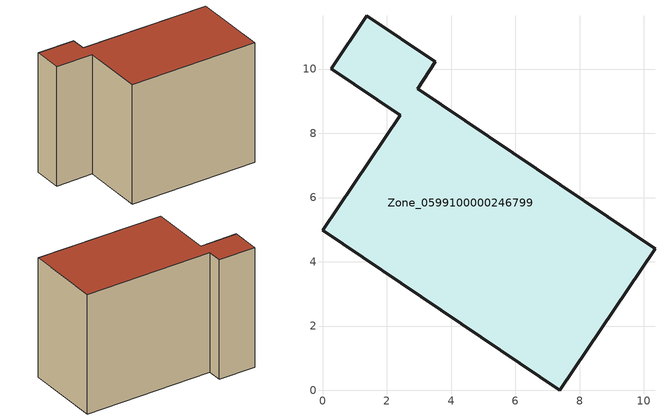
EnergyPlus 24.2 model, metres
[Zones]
Zone_0599100000246799
 floor ground (C_G): 2.42,8.56 0.27,10.01 1.38,11.66 3.51,10.22 2.96,9.38 10.35,4.4 7.38,0 0,4.98 z0.97
 wall outside (C_F): 3.51,10.22 1.38,11.66 0.27,10.01 2.42,8.56 0,4.98 7.38,0 10.35,4.4 2.96,9.38 3.51,10.22 z0.97:9.3
 roof outside (C_R): 0,4.98 7.38,0 10.35,4.4 2.96,9.38 3.51,10.22 1.38,11.66 0.27,10.01 2.42,8.56 z9.3
[BUILDING]
Pand.0599100000246799: North Axis=0; Terrain=City; Loads Convergence Tolerance Value=0.04; Temperature Convergence Tolerance Value=0.4; Solar Distribution=FullExterior; Maximum Number of Warmup Days=25; Minimum Number of Warmup Days=1
[Site:Location]
Rotterdam.The.Hague.AP_ZH_NLD Design_Conditions: Latitude=51.96; Longitude=4.45; Time Zone=1; Elevation=-4.5
[SITE:GROUNDTEMPERATURE:BUILDINGSURFACE]
18, 18, 18, 18, 18, 18, 18, 18, 18, 18, 18, 18
[MATERIAL] Thermal Absorptance=0.9; Solar Absorptance=0.7; Visible Absorptance=0.7
Name | Roughness | Thickness | Conductivity | Density | Specific Heat
G.TI.1975-1991 | MediumSmooth | 0.15 | 0.288461 | 540 | 1210
F.TI.1975-1991 | Rough | 0.3 | 0.230769 | 1920 | 840
R.TI.1975-1991 | MediumRough | 0.2 | 0.153846 | 1500 | 1000
[CONSTRUCTION]
C_G: G.TI.1975-1991
C_F: F.TI.1975-1991
C_R: R.TI.1975-1991
[ZONE]
Zone_0599100000246799: Type=1; Multiplier=1; Ceiling Height=Autocalculate; Volume=Autocalculate; Floor Area=autocalculate; Part of Total Floor Area=Yes
[ZONEINFILTRATION:DESIGNFLOWRATE]
Infil_Zone_0599100000246799: Zone or ZoneList or Space or SpaceList=Zone_0599100000246799; Schedule=AlwaysOn; Design Flow Rate Calculation Method=Flow/Area; Flow Rate per Floor Area=0.003; Constant Term Coefficient=1; Temperature Term Coefficient=0; Velocity Term Coefficient=0; Velocity Squared Term Coefficient=0
[HVACTEMPLATE:ZONE:IDEALLOADSAIRSYSTEM]
Zone_0599100000246799: Maximum Heating Supply Air Temperature=50; Minimum Cooling Supply Air Temperature=13; Maximum Heating Supply Air Humidity Ratio=0.0156; Minimum Cooling Supply Air Humidity Ratio=0.0077; Heating Limit=NoLimit; Cooling Limit=NoLimit; Dehumidification Control Type=ConstantSensibleHeatRatio; Cooling Sensible Heat Ratio=0.7; Dehumidification Setpoint=60; Humidification Control Type=None; Humidification Setpoint=30; Outdoor Air Method=None; Outdoor Air Flow Rate per Person=0.00944; Outdoor Air Flow Rate per Zone Floor Area=0; Outdoor Air Flow Rate per Zone=0; Demand Controlled Ventilation Type=None; Outdoor Air Economizer Type=NoEconomizer; Heat Recovery Type=None; Sensible Heat Recovery Effectiveness=0.7; Latent Heat Recovery Effectiveness=0.65
[ZONECONTROL:THERMOSTAT]
ThermostatControl_Zone_0599100000246799: Zone or ZoneList=Zone_0599100000246799; Control Type Schedule=DualSetpointControlType; Control 1=Thermostat_Zone_0599100000246799; Temperature Difference Between Cutout And Setpoint=0
[THERMOSTATSETPOINT:DUALSETPOINT]
Thermostat_Zone_0599100000246799: Heating Setpoint Temperature Schedule=HeatingSetpoint_Zone_0599100000246799; Cooling Setpoint Temperature Schedule=CoolingSetpoint_Zone_0599100000246799
[SCHEDULE:COMPACT]
HeatingSetpoint_Zone_0599100000246799: Through: 12/31, For: AllDays, Until: 24:00, 21
CoolingSetpoint_Zone_0599100000246799: Through: 12/31, For: AllDays, Until: 24:00, 24
DualSetpointControlType: Through: 12/31, For: AllDays, Until: 24:00, 4
AlwaysOn: Through: 12/31, For: AllDays, Until: 24:00, 1
